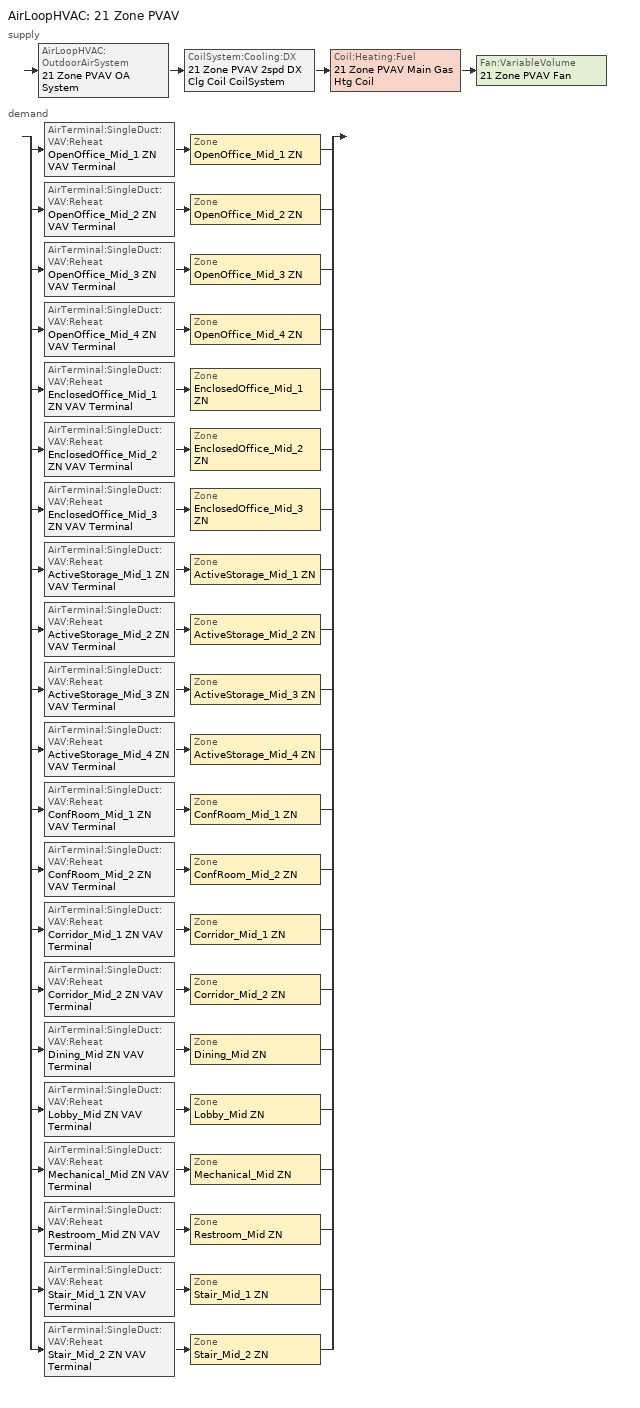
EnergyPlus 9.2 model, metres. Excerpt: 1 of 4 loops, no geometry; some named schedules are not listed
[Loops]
AirLoopHVAC '21 Zone PVAV'
 supply: AirLoopHVAC:OutdoorAirSystem '21 Zone PVAV OA System' > CoilSystem:Cooling:DX '21 Zone PVAV 2spd DX Clg Coil CoilSystem' > Coil:Heating:Fuel '21 Zone PVAV Main Gas Htg Coil' > Fan:VariableVolume '21 Zone PVAV Fan'
 demand: split
  | AirTerminal:SingleDuct:VAV:Reheat 'OpenOffice_Mid_1 ZN VAV Terminal' > Zone 'OpenOffice_Mid_1 ZN'
  | AirTerminal:SingleDuct:VAV:Reheat 'OpenOffice_Mid_2 ZN VAV Terminal' > Zone 'OpenOffice_Mid_2 ZN'
  | AirTerminal:SingleDuct:VAV:Reheat 'OpenOffice_Mid_3 ZN VAV Terminal' > Zone 'OpenOffice_Mid_3 ZN'
  | AirTerminal:SingleDuct:VAV:Reheat 'OpenOffice_Mid_4 ZN VAV Terminal' > Zone 'OpenOffice_Mid_4 ZN'
  | AirTerminal:SingleDuct:VAV:Reheat 'EnclosedOffice_Mid_1 ZN VAV Terminal' > Zone 'EnclosedOffice_Mid_1 ZN'
  | AirTerminal:SingleDuct:VAV:Reheat 'EnclosedOffice_Mid_2 ZN VAV Terminal' > Zone 'EnclosedOffice_Mid_2 ZN'
  | AirTerminal:SingleDuct:VAV:Reheat 'EnclosedOffice_Mid_3 ZN VAV Terminal' > Zone 'EnclosedOffice_Mid_3 ZN'
  | AirTerminal:SingleDuct:VAV:Reheat 'ActiveStorage_Mid_1 ZN VAV Terminal' > Zone 'ActiveStorage_Mid_1 ZN'
  | AirTerminal:SingleDuct:VAV:Reheat 'ActiveStorage_Mid_2 ZN VAV Terminal' > Zone 'ActiveStorage_Mid_2 ZN'
  | AirTerminal:SingleDuct:VAV:Reheat 'ActiveStorage_Mid_3 ZN VAV Terminal' > Zone 'ActiveStorage_Mid_3 ZN'
  | AirTerminal:SingleDuct:VAV:Reheat 'ActiveStorage_Mid_4 ZN VAV Terminal' > Zone 'ActiveStorage_Mid_4 ZN'
  | AirTerminal:SingleDuct:VAV:Reheat 'ConfRoom_Mid_1 ZN VAV Terminal' > Zone 'ConfRoom_Mid_1 ZN'
  | AirTerminal:SingleDuct:VAV:Reheat 'ConfRoom_Mid_2 ZN VAV Terminal' > Zone 'ConfRoom_Mid_2 ZN'
  | AirTerminal:SingleDuct:VAV:Reheat 'Corridor_Mid_1 ZN VAV Terminal' > Zone 'Corridor_Mid_1 ZN'
  | AirTerminal:SingleDuct:VAV:Reheat 'Corridor_Mid_2 ZN VAV Terminal' > Zone 'Corridor_Mid_2 ZN'
  | AirTerminal:SingleDuct:VAV:Reheat 'Dining_Mid ZN VAV Terminal' > Zone 'Dining_Mid ZN'
  | AirTerminal:SingleDuct:VAV:Reheat 'Lobby_Mid ZN VAV Terminal' > Zone 'Lobby_Mid ZN'
  | AirTerminal:SingleDuct:VAV:Reheat 'Mechanical_Mid ZN VAV Terminal' > Zone 'Mechanical_Mid ZN'
  | AirTerminal:SingleDuct:VAV:Reheat 'Restroom_Mid ZN VAV Terminal' > Zone 'Restroom_Mid ZN'
  | AirTerminal:SingleDuct:VAV:Reheat 'Stair_Mid_1 ZN VAV Terminal' > Zone 'Stair_Mid_1 ZN'
  | AirTerminal:SingleDuct:VAV:Reheat 'Stair_Mid_2 ZN VAV Terminal' > Zone 'Stair_Mid_2 ZN'
[ZoneControl:Thermostat]
Name | Zone or ZoneList | Control Type Schedule | Control 1
ActiveStorage_Mid_1 ZN Thermostat | ActiveStorage_Mid_1 ZN | ActiveStorage_Mid_1 ZN Thermostat Schedule | MediumOffice - Storage Thermostat 5
ActiveStorage_Mid_2 ZN Thermostat | ActiveStorage_Mid_2 ZN | ActiveStorage_Mid_2 ZN Thermostat Schedule | MediumOffice - Storage Thermostat 6
ActiveStorage_Mid_3 ZN Thermostat | ActiveStorage_Mid_3 ZN | ActiveStorage_Mid_3 ZN Thermostat Schedule | MediumOffice - Storage Thermostat 7
ActiveStorage_Mid_4 ZN Thermostat | ActiveStorage_Mid_4 ZN | ActiveStorage_Mid_4 ZN Thermostat Schedule | MediumOffice - Storage Thermostat 8
ConfRoom_Mid_1 ZN Thermostat | ConfRoom_Mid_1 ZN | ConfRoom_Mid_1 ZN Thermostat Schedule | Thermostat Setpoint Dual Setpoint 27
ConfRoom_Mid_2 ZN Thermostat | ConfRoom_Mid_2 ZN | ConfRoom_Mid_2 ZN Thermostat Schedule | Thermostat Setpoint Dual Setpoint 26
Corridor_Mid_1 ZN Thermostat | Corridor_Mid_1 ZN | Corridor_Mid_1 ZN Thermostat Schedule | MediumOffice - Corridor Thermostat 3
Corridor_Mid_2 ZN Thermostat | Corridor_Mid_2 ZN | Corridor_Mid_2 ZN Thermostat Schedule | MediumOffice - Corridor Thermostat 4
Dining_Mid ZN Thermostat | Dining_Mid ZN | Dining_Mid ZN Thermostat Schedule | MediumOffice - Dining Thermostat 2
EnclosedOffice_Mid_1 ZN Thermostat | EnclosedOffice_Mid_1 ZN | EnclosedOffice_Mid_1 ZN Thermostat Schedule | Thermostat Setpoint Dual Setpoint 18
EnclosedOffice_Mid_2 ZN Thermostat | EnclosedOffice_Mid_2 ZN | EnclosedOffice_Mid_2 ZN Thermostat Schedule | Thermostat Setpoint Dual Setpoint 16
EnclosedOffice_Mid_3 ZN Thermostat | EnclosedOffice_Mid_3 ZN | EnclosedOffice_Mid_3 ZN Thermostat Schedule | Thermostat Setpoint Dual Setpoint 19
Lobby_Mid ZN Thermostat | Lobby_Mid ZN | Lobby_Mid ZN Thermostat Schedule | MediumOffice - Lobby Thermostat 2
Mechanical_Mid ZN Thermostat | Mechanical_Mid ZN | Mechanical_Mid ZN Thermostat Schedule | Thermostat Setpoint Dual Setpoint 30
OpenOffice_Mid_1 ZN Thermostat | OpenOffice_Mid_1 ZN | OpenOffice_Mid_1 ZN Thermostat Schedule | Thermostat Setpoint Dual Setpoint 2
OpenOffice_Mid_2 ZN Thermostat | OpenOffice_Mid_2 ZN | OpenOffice_Mid_2 ZN Thermostat Schedule | Thermostat Setpoint Dual Setpoint 9
OpenOffice_Mid_3 ZN Thermostat | OpenOffice_Mid_3 ZN | OpenOffice_Mid_3 ZN Thermostat Schedule | Thermostat Setpoint Dual Setpoint 10
OpenOffice_Mid_4 ZN Thermostat | OpenOffice_Mid_4 ZN | OpenOffice_Mid_4 ZN Thermostat Schedule | Thermostat Setpoint Dual Setpoint 7
Restroom_Mid ZN Thermostat | Restroom_Mid ZN | Restroom_Mid ZN Thermostat Schedule | MediumOffice - Restroom Thermostat 2
Stair_Mid_1 ZN Thermostat | Stair_Mid_1 ZN | Stair_Mid_1 ZN Thermostat Schedule | MediumOffice - Stair Thermostat 3
Stair_Mid_2 ZN Thermostat | Stair_Mid_2 ZN | Stair_Mid_2 ZN Thermostat Schedule | MediumOffice - Stair Thermostat 4
[ThermostatSetpoint:DualSetpoint]
Name | Heating Setpoint Temperature Schedule | Cooling Setpoint Temperature Schedule
MediumOffice - Storage Thermostat 5; MediumOffice - Storage Thermostat 6; MediumOffice - Storage Thermostat 7; MediumOffice - Storage Thermostat 8; MediumOffice - Corridor Thermostat 3; MediumOffice - Corridor Thermostat 4; MediumOffice - Dining Thermostat 2; MediumOffice - Lobby Thermostat 2; MediumOffice - Restroom Thermostat 2; MediumOffice - Stair Thermostat 3; MediumOffice - Stair Thermostat 4 | OfficeMedium HTGSETP_SCH_YES_OPTIMUM | OfficeMedium CLGSETP_SCH_YES_OPTIMUM
Thermostat Setpoint Dual Setpoint 27 | Schedule Rule Set for heating setpoint of thermal zone ConfRoom_Mid_1 ZN | Schedule Rule Set for cooling setpoint of thermal zone ConfRoom_Mid_1 ZN
Thermostat Setpoint Dual Setpoint 26 | Schedule Rule Set for heating setpoint of thermal zone ConfRoom_Mid_2 ZN | Schedule Rule Set for cooling setpoint of thermal zone ConfRoom_Mid_2 ZN
Thermostat Setpoint Dual Setpoint 18 | Schedule Rule Set for heating setpoint of thermal zone EnclosedOffice_Mid_1 ZN | Schedule Rule Set for cooling setpoint of thermal zone EnclosedOffice_Mid_1 ZN
Thermostat Setpoint Dual Setpoint 16 | Schedule Rule Set for heating setpoint of thermal zone EnclosedOffice_Mid_2 ZN | Schedule Rule Set for cooling setpoint of thermal zone EnclosedOffice_Mid_2 ZN
Thermostat Setpoint Dual Setpoint 19 | Schedule Rule Set for heating setpoint of thermal zone EnclosedOffice_Mid_3 ZN | Schedule Rule Set for cooling setpoint of thermal zone EnclosedOffice_Mid_3 ZN
Thermostat Setpoint Dual Setpoint 30 | Schedule Rule Set for heating setpoint of thermal zone Mechanical_Mid ZN | Schedule Rule Set for cooling setpoint of thermal zone Mechanical_Mid ZN
Thermostat Setpoint Dual Setpoint 2 | Schedule Rule Set for heating setpoint of thermal zone OpenOffice_Mid_1 ZN | Schedule Rule Set for cooling setpoint of thermal zone OpenOffice_Mid_1 ZN
Thermostat Setpoint Dual Setpoint 9 | Schedule Rule Set for heating setpoint of thermal zone OpenOffice_Mid_2 ZN | Schedule Rule Set for cooling setpoint of thermal zone OpenOffice_Mid_2 ZN
Thermostat Setpoint Dual Setpoint 10 | Schedule Rule Set for heating setpoint of thermal zone OpenOffice_Mid_3 ZN | Schedule Rule Set for cooling setpoint of thermal zone OpenOffice_Mid_3 ZN
Thermostat Setpoint Dual Setpoint 7 | Schedule Rule Set for heating setpoint of thermal zone OpenOffice_Mid_4 ZN | Schedule Rule Set for cooling setpoint of thermal zone OpenOffice_Mid_4 ZN
[AirTerminal:SingleDuct:VAV:Reheat] Availability Schedule=Always On Discrete; Maximum Air Flow Rate {m3/s}=Autosize; Zone Minimum Air Flow Input Method=Constant; Fixed Minimum Air Flow Rate {m3/s}=0; Maximum Hot Water or Steam Flow Rate {m3/s}=Autosize; Minimum Hot Water or Steam Flow Rate {m3/s}=0; Convergence Tolerance=0.001; Damper Heating Action=ReverseWithLimits; Maximum Flow per Zone Floor Area During Reheat {m3/s-m2}=Autocalculate; Maximum Flow Fraction During Reheat=Autocalculate; Maximum Reheat Air Temperature {C}=50
Name | Constant Minimum Air Flow Fraction | Reheat Coil
ActiveStorage_Mid_1 ZN VAV Terminal | 0.3 | ActiveStorage_Mid_1 ZN Electric Reheat Coil
ActiveStorage_Mid_2 ZN VAV Terminal | 0.3 | ActiveStorage_Mid_2 ZN Electric Reheat Coil
ActiveStorage_Mid_3 ZN VAV Terminal | 0.3 | ActiveStorage_Mid_3 ZN Electric Reheat Coil
ActiveStorage_Mid_4 ZN VAV Terminal | 0.3 | ActiveStorage_Mid_4 ZN Electric Reheat Coil
ConfRoom_Mid_1 ZN VAV Terminal | 0.7 | ConfRoom_Mid_1 ZN Electric Reheat Coil
ConfRoom_Mid_2 ZN VAV Terminal | 0.7 | ConfRoom_Mid_2 ZN Electric Reheat Coil
Corridor_Mid_1 ZN VAV Terminal | 0.3 | Corridor_Mid_1 ZN Electric Reheat Coil
Corridor_Mid_2 ZN VAV Terminal | 0.3 | Corridor_Mid_2 ZN Electric Reheat Coil
Dining_Mid ZN VAV Terminal | 0.3 | Dining_Mid ZN Electric Reheat Coil
EnclosedOffice_Mid_1 ZN VAV Terminal | 0.3 | EnclosedOffice_Mid_1 ZN Electric Reheat Coil
EnclosedOffice_Mid_2 ZN VAV Terminal | 0.3 | EnclosedOffice_Mid_2 ZN Electric Reheat Coil
EnclosedOffice_Mid_3 ZN VAV Terminal | 0.3 | EnclosedOffice_Mid_3 ZN Electric Reheat Coil
Lobby_Mid ZN VAV Terminal | 0.3 | Lobby_Mid ZN Electric Reheat Coil
Mechanical_Mid ZN VAV Terminal | 0.3 | Mechanical_Mid ZN Electric Reheat Coil
OpenOffice_Mid_1 ZN VAV Terminal | 0.3 | OpenOffice_Mid_1 ZN Electric Reheat Coil
OpenOffice_Mid_2 ZN VAV Terminal | 0.3 | OpenOffice_Mid_2 ZN Electric Reheat Coil
OpenOffice_Mid_3 ZN VAV Terminal | 0.3 | OpenOffice_Mid_3 ZN Electric Reheat Coil
OpenOffice_Mid_4 ZN VAV Terminal | 0.3 | OpenOffice_Mid_4 ZN Electric Reheat Coil
Restroom_Mid ZN VAV Terminal | 0.3 | Restroom_Mid ZN Electric Reheat Coil
Stair_Mid_1 ZN VAV Terminal | 0.3 | Stair_Mid_1 ZN Electric Reheat Coil
Stair_Mid_2 ZN VAV Terminal | 0.3 | Stair_Mid_2 ZN Electric Reheat Coil
[Coil:Heating:Electric] Availability Schedule=Always On Discrete; Efficiency=1; Nominal Capacity {W}=Autosize
ActiveStorage_Mid_1 ZN Electric Reheat Coil; ActiveStorage_Mid_2 ZN Electric Reheat Coil; ActiveStorage_Mid_3 ZN Electric Reheat Coil; ActiveStorage_Mid_4 ZN Electric Reheat Coil; ConfRoom_Mid_1 ZN Electric Reheat Coil; ConfRoom_Mid_2 ZN Electric Reheat Coil; Corridor_Mid_1 ZN Electric Reheat Coil; Corridor_Mid_2 ZN Electric Reheat Coil; Dining_Mid ZN Electric Reheat Coil; EnclosedOffice_Mid_1 ZN Electric Reheat Coil; EnclosedOffice_Mid_2 ZN Electric Reheat Coil; EnclosedOffice_Mid_3 ZN Electric Reheat Coil; Lobby_Mid ZN Electric Reheat Coil; Mechanical_Mid ZN Electric Reheat Coil; OpenOffice_Mid_1 ZN Electric Reheat Coil; OpenOffice_Mid_2 ZN Electric Reheat Coil; OpenOffice_Mid_3 ZN Electric Reheat Coil; OpenOffice_Mid_4 ZN Electric Reheat Coil; Restroom_Mid ZN Electric Reheat Coil; Stair_Mid_1 ZN Electric Reheat Coil; Stair_Mid_2 ZN Electric Reheat Coil
[Zone equipment]
ActiveStorage_Mid_1 ZN: ActiveStorage_Mid_1 ZN VAV Terminal
ActiveStorage_Mid_2 ZN: ActiveStorage_Mid_2 ZN VAV Terminal
ActiveStorage_Mid_3 ZN: ActiveStorage_Mid_3 ZN VAV Terminal
ActiveStorage_Mid_4 ZN: ActiveStorage_Mid_4 ZN VAV Terminal
ConfRoom_Mid_1 ZN: ConfRoom_Mid_1 ZN VAV Terminal
ConfRoom_Mid_2 ZN: ConfRoom_Mid_2 ZN VAV Terminal
Corridor_Mid_1 ZN: Corridor_Mid_1 ZN VAV Terminal
Corridor_Mid_2 ZN: Corridor_Mid_2 ZN VAV Terminal
Dining_Mid ZN: Dining_Mid ZN VAV Terminal
EnclosedOffice_Mid_1 ZN: EnclosedOffice_Mid_1 ZN VAV Terminal
EnclosedOffice_Mid_2 ZN: EnclosedOffice_Mid_2 ZN VAV Terminal
EnclosedOffice_Mid_3 ZN: EnclosedOffice_Mid_3 ZN VAV Terminal
Lobby_Mid ZN: Lobby_Mid ZN VAV Terminal
Mechanical_Mid ZN: Mechanical_Mid ZN VAV Terminal
OpenOffice_Mid_1 ZN: OpenOffice_Mid_1 ZN VAV Terminal
OpenOffice_Mid_2 ZN: OpenOffice_Mid_2 ZN VAV Terminal
OpenOffice_Mid_3 ZN: OpenOffice_Mid_3 ZN VAV Terminal
OpenOffice_Mid_4 ZN: OpenOffice_Mid_4 ZN VAV Terminal
Restroom_Mid ZN: Restroom_Mid ZN VAV Terminal
Stair_Mid_1 ZN: Stair_Mid_1 ZN VAV Terminal
Stair_Mid_2 ZN: Stair_Mid_2 ZN VAV Terminal
[Sizing:Zone] Zone Cooling Design Supply Air Temperature Input Method=SupplyAirTemperature; Zone Cooling Design Supply Air Temperature {C}=12.7778; Zone Cooling Design Supply Air Temperature Difference {deltaC}=11.11; Zone Heating Design Supply Air Temperature Input Method=SupplyAirTemperature; Zone Heating Design Supply Air Temperature {C}=50; Zone Heating Design Supply Air Temperature Difference {deltaC}=11.11; Zone Cooling Design Supply Air Humidity Ratio {kgWater/kgDryAir}=0.0085; Zone Heating Design Supply Air Humidity Ratio {kgWater/kgDryAir}=0.008; Cooling Design Air Flow Method=DesignDay; Cooling Design Air Flow Rate {m3/s}=0; Cooling Minimum Air Flow per Zone Floor Area {m3/s-m2}=0.000762; Cooling Minimum Air Flow {m3/s}=0; Cooling Minimum Air Flow Fraction=0; Heating Design Air Flow Method=DesignDay; Heating Design Air Flow Rate {m3/s}=0; Heating Maximum Air Flow per Zone Floor Area {m3/s-m2}=0.002032; Heating Maximum Air Flow {m3/s}=0.141576; Heating Maximum Air Flow Fraction=0.3; Account for Dedicated Outdoor Air System=No
Name | Design Specification Outdoor Air Object | Design Specification Zone Air Distribution Object
ActiveStorage_Mid_1 ZN | MediumOffice - Storage Ventilation | ActiveStorage_Mid_1 ZN Design Spec Zone Air Dist
ActiveStorage_Mid_2 ZN | MediumOffice - Storage Ventilation | ActiveStorage_Mid_2 ZN Design Spec Zone Air Dist
ActiveStorage_Mid_3 ZN | MediumOffice - Storage Ventilation | ActiveStorage_Mid_3 ZN Design Spec Zone Air Dist
ActiveStorage_Mid_4 ZN | MediumOffice - Storage Ventilation | ActiveStorage_Mid_4 ZN Design Spec Zone Air Dist
ConfRoom_Mid_1 ZN | Design Specification Outdoor Air 23 | ConfRoom_Mid_1 ZN Design Spec Zone Air Dist
ConfRoom_Mid_2 ZN | Design Specification Outdoor Air 13 | ConfRoom_Mid_2 ZN Design Spec Zone Air Dist
Corridor_Mid_1 ZN | MediumOffice - Corridor Ventilation | Corridor_Mid_1 ZN Design Spec Zone Air Dist
Corridor_Mid_2 ZN | MediumOffice - Corridor Ventilation | Corridor_Mid_2 ZN Design Spec Zone Air Dist
Dining_Mid ZN | MediumOffice - Dining Ventilation | Dining_Mid ZN Design Spec Zone Air Dist
EnclosedOffice_Mid_1 ZN | Design Specification Outdoor Air 19 | EnclosedOffice_Mid_1 ZN Design Spec Zone Air Dist
EnclosedOffice_Mid_2 ZN | Design Specification Outdoor Air 11 | EnclosedOffice_Mid_2 ZN Design Spec Zone Air Dist
EnclosedOffice_Mid_3 ZN | Design Specification Outdoor Air 21 | EnclosedOffice_Mid_3 ZN Design Spec Zone Air Dist
Lobby_Mid ZN | MediumOffice - Lobby Ventilation | Lobby_Mid ZN Design Spec Zone Air Dist
Mechanical_Mid ZN | MediumOffice - Elec/MechRoom Ventilation | Mechanical_Mid ZN Design Spec Zone Air Dist
OpenOffice_Mid_1 ZN | Design Specification Outdoor Air 2 | OpenOffice_Mid_1 ZN Design Spec Zone Air Dist
OpenOffice_Mid_2 ZN | Design Specification Outdoor Air 22 | OpenOffice_Mid_2 ZN Design Spec Zone Air Dist
OpenOffice_Mid_3 ZN | Design Specification Outdoor Air 24 | OpenOffice_Mid_3 ZN Design Spec Zone Air Dist
OpenOffice_Mid_4 ZN | Design Specification Outdoor Air 18 | OpenOffice_Mid_4 ZN Design Spec Zone Air Dist
Restroom_Mid ZN | MediumOffice - Restroom Ventilation | Restroom_Mid ZN Design Spec Zone Air Dist
Stair_Mid_1 ZN | MediumOffice - Stair Ventilation | Stair_Mid_1 ZN Design Spec Zone Air Dist
Stair_Mid_2 ZN | MediumOffice - Stair Ventilation | Stair_Mid_2 ZN Design Spec Zone Air Dist
[DesignSpecification:ZoneAirDistribution] Zone Air Distribution Effectiveness in Cooling Mode=1; Zone Air Distribution Effectiveness in Heating Mode=1
ActiveStorage_Mid_1 ZN Design Spec Zone Air Dist; ActiveStorage_Mid_2 ZN Design Spec Zone Air Dist; ActiveStorage_Mid_3 ZN Design Spec Zone Air Dist; ActiveStorage_Mid_4 ZN Design Spec Zone Air Dist; ConfRoom_Mid_1 ZN Design Spec Zone Air Dist; ConfRoom_Mid_2 ZN Design Spec Zone Air Dist; Corridor_Mid_1 ZN Design Spec Zone Air Dist; Corridor_Mid_2 ZN Design Spec Zone Air Dist; Dining_Mid ZN Design Spec Zone Air Dist; EnclosedOffice_Mid_1 ZN Design Spec Zone Air Dist; EnclosedOffice_Mid_2 ZN Design Spec Zone Air Dist; EnclosedOffice_Mid_3 ZN Design Spec Zone Air Dist; Lobby_Mid ZN Design Spec Zone Air Dist; Mechanical_Mid ZN Design Spec Zone Air Dist; OpenOffice_Mid_1 ZN Design Spec Zone Air Dist; OpenOffice_Mid_2 ZN Design Spec Zone Air Dist; OpenOffice_Mid_3 ZN Design Spec Zone Air Dist; OpenOffice_Mid_4 ZN Design Spec Zone Air Dist; Restroom_Mid ZN Design Spec Zone Air Dist; Stair_Mid_1 ZN Design Spec Zone Air Dist; Stair_Mid_2 ZN Design Spec Zone Air Dist
[Controller:MechanicalVentilation]
21 Zone PVAV Ventilation Controller: Availability Schedule=OfficeMedium MinOA_MotorizedDamper_Sched; Demand Controlled Ventilation=Yes; System Outdoor Air Method=ZoneSum; Zone Name 1=ActiveStorage_Mid_1 ZN; Design Specification Outdoor Air Object Name 1=MediumOffice - Storage Ventilation; Design Specification Zone Air Distribution Object Name 1=ActiveStorage_Mid_1 ZN Design Spec Zone Air Dist; Zone Name 2=ActiveStorage_Mid_2 ZN; Design Specification Outdoor Air Object Name 2=MediumOffice - Storage Ventilation; Design Specification Zone Air Distribution Object Name 2=ActiveStorage_Mid_2 ZN Design Spec Zone Air Dist; Zone Name 3=ActiveStorage_Mid_3 ZN; Design Specification Outdoor Air Object Name 3=MediumOffice - Storage Ventilation; Design Specification Zone Air Distribution Object Name 3=ActiveStorage_Mid_3 ZN Design Spec Zone Air Dist; Zone Name 4=ActiveStorage_Mid_4 ZN; Design Specification Outdoor Air Object Name 4=MediumOffice - Storage Ventilation; Design Specification Zone Air Distribution Object Name 4=ActiveStorage_Mid_4 ZN Design Spec Zone Air Dist; Zone Name 5=ConfRoom_Mid_1 ZN; Design Specification Outdoor Air Object Name 5=Design Specification Outdoor Air 23; Design Specification Zone Air Distribution Object Name 5=ConfRoom_Mid_1 ZN Design Spec Zone Air Dist; Zone Name 6=ConfRoom_Mid_2 ZN; Design Specification Outdoor Air Object Name 6=Design Specification Outdoor Air 13; Design Specification Zone Air Distribution Object Name 6=ConfRoom_Mid_2 ZN Design Spec Zone Air Dist; Zone Name 7=Corridor_Mid_1 ZN; Design Specification Outdoor Air Object Name 7=MediumOffice - Corridor Ventilation; Design Specification Zone Air Distribution Object Name 7=Corridor_Mid_1 ZN Design Spec Zone Air Dist; Zone Name 8=Corridor_Mid_2 ZN; Design Specification Outdoor Air Object Name 8=MediumOffice - Corridor Ventilation; Design Specification Zone Air Distribution Object Name 8=Corridor_Mid_2 ZN Design Spec Zone Air Dist; Zone Name 9=Dining_Mid ZN; Design Specification Outdoor Air Object Name 9=MediumOffice - Dining Ventilation; Design Specification Zone Air Distribution Object Name 9=Dining_Mid ZN Design Spec Zone Air Dist; Zone Name 10=EnclosedOffice_Mid_1 ZN; Design Specification Outdoor Air Object Name 10=Design Specification Outdoor Air 19; Design Specification Zone Air Distribution Object Name 10=EnclosedOffice_Mid_1 ZN Design Spec Zone Air Dist; Zone Name 11=EnclosedOffice_Mid_2 ZN; Design Specification Outdoor Air Object Name 11=Design Specification Outdoor Air 11; Design Specification Zone Air Distribution Object Name 11=EnclosedOffice_Mid_2 ZN Design Spec Zone Air Dist; Zone Name 12=EnclosedOffice_Mid_3 ZN; Design Specification Outdoor Air Object Name 12=Design Specification Outdoor Air 21; Design Specification Zone Air Distribution Object Name 12=EnclosedOffice_Mid_3 ZN Design Spec Zone Air Dist; Zone Name 13=Lobby_Mid ZN; Design Specification Outdoor Air Object Name 13=MediumOffice - Lobby Ventilation; Design Specification Zone Air Distribution Object Name 13=Lobby_Mid ZN Design Spec Zone Air Dist; Zone Name 14=Mechanical_Mid ZN; Design Specification Outdoor Air Object Name 14=MediumOffice - Elec/MechRoom Ventilation; Design Specification Zone Air Distribution Object Name 14=Mechanical_Mid ZN Design Spec Zone Air Dist; Zone Name 15=OpenOffice_Mid_1 ZN; Design Specification Outdoor Air Object Name 15=Design Specification Outdoor Air 2; Design Specification Zone Air Distribution Object Name 15=OpenOffice_Mid_1 ZN Design Spec Zone Air Dist; Zone Name 16=OpenOffice_Mid_2 ZN; Design Specification Outdoor Air Object Name 16=Design Specification Outdoor Air 22; Design Specification Zone Air Distribution Object Name 16=OpenOffice_Mid_2 ZN Design Spec Zone Air Dist; Zone Name 17=OpenOffice_Mid_3 ZN; Design Specification Outdoor Air Object Name 17=Design Specification Outdoor Air 24; Design Specification Zone Air Distribution Object Name 17=OpenOffice_Mid_3 ZN Design Spec Zone Air Dist; Zone Name 18=OpenOffice_Mid_4 ZN; Design Specification Outdoor Air Object Name 18=Design Specification Outdoor Air 18; Design Specification Zone Air Distribution Object Name 18=OpenOffice_Mid_4 ZN Design Spec Zone Air Dist; Zone Name 19=Restroom_Mid ZN; Design Specification Outdoor Air Object Name 19=MediumOffice - Restroom Ventilation; Design Specification Zone Air Distribution Object Name 19=Restroom_Mid ZN Design Spec Zone Air Dist; Zone Name 20=Stair_Mid_1 ZN; Design Specification Outdoor Air Object Name 20=MediumOffice - Stair Ventilation; Design Specification Zone Air Distribution Object Name 20=Stair_Mid_1 ZN Design Spec Zone Air Dist; Zone Name 21=Stair_Mid_2 ZN; Design Specification Outdoor Air Object Name 21=MediumOffice - Stair Ventilation; Design Specification Zone Air Distribution Object Name 21=Stair_Mid_2 ZN Design Spec Zone Air Dist
[DesignSpecification:OutdoorAir] Outdoor Air Method=Sum; Outdoor Air Flow per Zone {m3/s}=0; Outdoor Air Flow Air Changes per Hour {1/hr}=0
Name | Outdoor Air Flow per Person {m3/s-person} | Outdoor Air Flow per Zone Floor Area {m3/s-m2}
MediumOffice - Storage Ventilation; MediumOffice - Elec/MechRoom Ventilation | 0 | 0.0006096
Design Specification Outdoor Air 23; Design Specification Outdoor Air 13; Design Specification Outdoor Air 19; Design Specification Outdoor Air 11; Design Specification Outdoor Air 21; Design Specification Outdoor Air 2; Design Specification Outdoor Air 22; Design Specification Outdoor Air 24; Design Specification Outdoor Air 18 | 0.0025 | 0.0003
MediumOffice - Corridor Ventilation; MediumOffice - Restroom Ventilation; MediumOffice - Stair Ventilation | 0 | 0.0003048
MediumOffice - Dining Ventilation; MediumOffice - Lobby Ventilation | 0.00235974 | 0.0003048
[AirLoopHVAC]
21 Zone PVAV: Design Supply Air Flow Rate {m3/s}=AutoSize
[Sizing:System]
21 Zone PVAV: Type of Load to Size On=Sensible; Design Outdoor Air Flow Rate {m3/s}=Autosize; Central Heating Maximum System Air Flow Ratio=0.3; Preheat Design Temperature {C}=7.22222; Preheat Design Humidity Ratio {kgWater/kgDryAir}=0.008; Precool Design Temperature {C}=12.7778; Precool Design Humidity Ratio {kgWater/kgDryAir}=0.008; Central Cooling Design Supply Air Temperature {C}=12.7778; Central Heating Design Supply Air Temperature {C}=12.7778; Type of Zone Sum to Use=Coincident; 100% Outdoor Air in Cooling=No; 100% Outdoor Air in Heating=No; Central Cooling Design Supply Air Humidity Ratio {kgWater/kgDryAir}=0.0085; Central Heating Design Supply Air Humidity Ratio {kgWater/kgDryAir}=0.008; Cooling Supply Air Flow Rate Method=DesignDay; Cooling Supply Air Flow Rate {m3/s}=0; Cooling Supply Air Flow Rate Per Floor Area {m3/s-m2}=0.00996765; Cooling Fraction of Autosized Cooling Supply Air Flow Rate=1; Cooling Supply Air Flow Rate Per Unit Cooling Capacity {m3/s-W}=3.94755e-05; Heating Supply Air Flow Rate Method=DesignDay; Heating Supply Air Flow Rate {m3/s}=0; Heating Supply Air Flow Rate Per Floor Area {m3/s-m2}=0.00996765; Heating Fraction of Autosized Heating Supply Air Flow Rate=1; Heating Fraction of Autosized Cooling Supply Air Flow Rate=1; Heating Supply Air Flow Rate Per Unit Heating Capacity {m3/s-W}=3.15882e-05; System Outdoor Air Method=ZoneSum; Zone Maximum Outdoor Air Fraction=1; Cooling Design Capacity Method=CoolingDesignCapacity; Cooling Design Capacity {W}=Autosize; Cooling Design Capacity Per Floor Area {W/m2}=234.7; Fraction of Autosized Cooling Design Capacity=1; Heating Design Capacity Method=HeatingDesignCapacity; Heating Design Capacity {W}=Autosize; Heating Design Capacity Per Floor Area {W/m2}=157; Fraction of Autosized Heating Design Capacity=1; Central Cooling Capacity Control Method=OnOff
[Controller:OutdoorAir]
Controller Outdoor Air 2: Minimum Outdoor Air Flow Rate {m3/s}=0; Maximum Outdoor Air Flow Rate {m3/s}=Autosize; Economizer Control Type=NoEconomizer; Economizer Control Action Type=ModulateFlow; Economizer Maximum Limit Dry-Bulb Temperature {C}=28; Economizer Maximum Limit Enthalpy {J/kg}=64000; Lockout Type=NoLockout; Minimum Limit Type=FixedMinimum; Minimum Outdoor Air Schedule=OfficeMedium MinOA_MotorizedDamper_Sched; Mechanical Ventilation Controller=21 Zone PVAV Ventilation Controller; High Humidity Control=No; Control High Indoor Humidity Based on Outdoor Humidity Ratio=Yes; Heat Recovery Bypass Control Type=BypassWhenWithinEconomizerLimits
[SetpointManager:MixedAir] Control Variable=Temperature
Node 157 OS Default SPM; Node 154 OS Default SPM; Node 153 OS Default SPM
[CoilSystem:Cooling:DX]
21 Zone PVAV 2spd DX Clg Coil CoilSystem: Availability Schedule=Always On Discrete; Cooling Coil=21 Zone PVAV 2spd DX Clg Coil
[Coil:Cooling:DX:TwoSpeed]
21 Zone PVAV 2spd DX Clg Coil: Availability Schedule=Always On Discrete; High Speed Gross Rated Total Cooling Capacity {W}=Autosize; High Speed Rated Sensible Heat Ratio=Autosize; High Speed Gross Rated Cooling COP {W/W}=3; High Speed Rated Air Flow Rate {m3/s}=Autosize; Total Cooling Capacity Function of Temperature Curve=Curve Biquadratic 5; Total Cooling Capacity Function of Flow Fraction Curve=Curve Quadratic 4; Energy Input Ratio Function of Temperature Curve=Curve Biquadratic 6; Energy Input Ratio Function of Flow Fraction Curve=Curve Quadratic 5; Part Load Fraction Correlation Curve=Curve Quadratic 6; Low Speed Gross Rated Total Cooling Capacity {W}=Autosize; Low Speed Gross Rated Sensible Heat Ratio=0.69; Low Speed Gross Rated Cooling COP {W/W}=3; Low Speed Rated Air Flow Rate {m3/s}=Autosize; Low Speed Total Cooling Capacity Function of Temperature Curve=Curve Biquadratic 7; Low Speed Energy Input Ratio Function of Temperature Curve=Curve Biquadratic 8; Condenser Type=AirCooled; High Speed Evaporative Condenser Effectiveness=0; High Speed Evaporative Condenser Air Flow Rate {m3/s}=Autosize; High Speed Evaporative Condenser Pump Rated Power Consumption {W}=Autosize; Low Speed Evaporative Condenser Effectiveness=0; Low Speed Evaporative Condenser Air Flow Rate {m3/s}=Autosize; Low Speed Evaporative Condenser Pump Rated Power Consumption {W}=Autosize; Basin Heater Capacity {W/K}=10; Basin Heater Setpoint Temperature {C}=2
[Coil:Heating:Fuel]
21 Zone PVAV Main Gas Htg Coil: Availability Schedule=Always On Discrete; Fuel Type=NaturalGas; Burner Efficiency=0.8; Nominal Capacity {W}=AutoSize; Parasitic Electric Load {W}=0; Parasitic Fuel Load {W}=0
[Fan:VariableVolume]
21 Zone PVAV Fan: Availability Schedule=OfficeMedium HVACOperationSchd; Fan Total Efficiency=0.6045; Pressure Rise {Pa}=1017.592; Maximum Flow Rate {m3/s}=AutoSize; Fan Power Minimum Flow Rate Input Method=FixedFlowRate; Fan Power Minimum Flow Fraction=0; Fan Power Minimum Air Flow Rate {m3/s}=0; Motor Efficiency=0.93; Motor In Airstream Fraction=1; Fan Power Coefficient 1=0.0407599; Fan Power Coefficient 2=0.088045; Fan Power Coefficient 3=-0.0729261; Fan Power Coefficient 4=0.94374; Fan Power Coefficient 5=0
[SetpointManager:Scheduled]
21 Zone PVAV Supply Air Setpoint Manager: Control Variable=Temperature; Schedule=Supply Air Temp - 55.0F 1
[Schedule:Compact]
ActiveStorage_Mid_1 ZN Thermostat Schedule; ActiveStorage_Mid_2 ZN Thermostat Schedule; ActiveStorage_Mid_3 ZN Thermostat Schedule; ActiveStorage_Mid_4 ZN Thermostat Schedule; ConfRoom_Mid_1 ZN Thermostat Schedule; ConfRoom_Mid_2 ZN Thermostat Schedule; Corridor_Mid_1 ZN Thermostat Schedule; Corridor_Mid_2 ZN Thermostat Schedule; Dining_Mid ZN Thermostat Schedule; EnclosedOffice_Mid_1 ZN Thermostat Schedule; EnclosedOffice_Mid_2 ZN Thermostat Schedule; EnclosedOffice_Mid_3 ZN Thermostat Schedule; Lobby_Mid ZN Thermostat Schedule; Mechanical_Mid ZN Thermostat Schedule; OpenOffice_Mid_1 ZN Thermostat Schedule; OpenOffice_Mid_2 ZN Thermostat Schedule; OpenOffice_Mid_3 ZN Thermostat Schedule; OpenOffice_Mid_4 ZN Thermostat Schedule; Restroom_Mid ZN Thermostat Schedule; Stair_Mid_1 ZN Thermostat Schedule; Stair_Mid_2 ZN Thermostat Schedule: Through: 12/31, For: AllDays, Until: 24:00, 4
[Schedule:Day:Interval]
OfficeMedium HTGSETP_SCH_YES_OPTIMUM Default; OfficeMedium HTGSETP_SCH_YES_OPTIMUM Summer Design Day: No, 24:00, 15.6
OfficeMedium HTGSETP_SCH_YES_OPTIMUM Wkdy Day: No, 05:00, 15.6, 06:00, 17.8, 07:00, 20, 22:00, 21, 24:00, 15.6
OfficeMedium HTGSETP_SCH_YES_OPTIMUM Sat Day: No, 05:00, 15.6, 06:00, 17.8, 07:00, 20, 17:00, 21, 24:00, 15.6
OfficeMedium HTGSETP_SCH_YES_OPTIMUM Winter Design Day: No, 05:00, 15.6, 06:00, 17.6, 07:00, 19.6, 22:00, 21, 24:00, 15.6
OfficeMedium CLGSETP_SCH_YES_OPTIMUM Default; OfficeMedium CLGSETP_SCH_YES_OPTIMUM Winter Design Day: No, 24:00, 26.7
OfficeMedium CLGSETP_SCH_YES_OPTIMUM Wkdy Day: No, 05:00, 26.7, 06:00, 25.6, 07:00, 25, 22:00, 24, 24:00, 26.7
OfficeMedium CLGSETP_SCH_YES_OPTIMUM Sat Day: No, 05:00, 26.7, 06:00, 25.7, 07:00, 25, 17:00, 24, 24:00, 26.7
OfficeMedium CLGSETP_SCH_YES_OPTIMUM Summer Design Day: No, 05:00, 26.7, 06:00, 25.7, 07:00, 25, 22:00, 24, 24:00, 26.7
OfficeMedium MinOA_MotorizedDamper_Sched Default: No, 24:00, 0
OfficeMedium MinOA_MotorizedDamper_Sched SmrDsn|Wkdy Day; OfficeMedium MinOA_MotorizedDamper_Sched Summer Design Day: No, 07:00, 0, 22:00, 1, 24:00, 0
OfficeMedium MinOA_MotorizedDamper_Sched WntrDsn|Sat Day; OfficeMedium MinOA_MotorizedDamper_Sched Winter Design Day: No, 07:00, 0, 18:00, 1, 24:00, 0
Schedule Day 85; Heating conditioned zone summer design day schedule for thermal zone ConfRoom_Mid_1 ZN 1; Schedule Day 83; Heating conditioned zone summer design day schedule for thermal zone ConfRoom_Mid_2 ZN 1: No, 24:00, 15.56
ZoneConfRoom_Mid_1 ZN Dual setpoints - heating: No, 06:00, 15.56, 18:00, 22.44, 24:00, 15.56
Heating conditioned zone winter design day schedule for thermal zone ConfRoom_Mid_1 ZN 1; Heating conditioned zone winter design day schedule for thermal zone ConfRoom_Mid_2 ZN 1: No, 24:00, 21.11
Cooling conditioned zone default day schedule for thermal zone ConfRoom_Mid_1 ZN; Cooling conditioned zone summer design day schedule for thermal zone ConfRoom_Mid_1 ZN 1; Cooling conditioned zone default day schedule for thermal zone ConfRoom_Mid_2 ZN; Cooling conditioned zone summer design day schedule for thermal zone ConfRoom_Mid_2 ZN 1: No, 24:00, 23.89
Zone ConfRoom_Mid_1 ZN Dual setpoints - cooling: No, 06:00, 29.44, 18:00, 23.99, 24:00, 29.44
Cooling conditioned zone winter design day schedule for thermal zone ConfRoom_Mid_1 ZN 1: No, 24:00, 29.44
ZoneConfRoom_Mid_2 ZN Dual setpoints - heating: No, 06:00, 15.56, 18:00, 22.81, 24:00, 15.56
Zone ConfRoom_Mid_2 ZN Dual setpoints - cooling: No, 06:00, 29.44, 18:00, 23.72, 24:00, 29.44
Supply Air Temp - 55.0F Default 1: No, 24:00, 12.7778
[Schedule:Week:Daily]
OfficeMedium HTGSETP_SCH_YES_OPTIMUM Week Rule - Jan1-Dec31: OfficeMedium HTGSETP_SCH_YES_OPTIMUM Default, OfficeMedium HTGSETP_SCH_YES_OPTIMUM Wkdy Day, OfficeMedium HTGSETP_SCH_YES_OPTIMUM Wkdy Day, OfficeMedium HTGSETP_SCH_YES_OPTIMUM Wkdy Day, OfficeMedium HTGSETP_SCH_YES_OPTIMUM Wkdy Day, OfficeMedium HTGSETP_SCH_YES_OPTIMUM Wkdy Day, OfficeMedium HTGSETP_SCH_YES_OPTIMUM Sat Day, OfficeMedium HTGSETP_SCH_YES_OPTIMUM Default, OfficeMedium HTGSETP_SCH_YES_OPTIMUM Summer Design Day, OfficeMedium HTGSETP_SCH_YES_OPTIMUM Winter Design Day, OfficeMedium HTGSETP_SCH_YES_OPTIMUM Default, OfficeMedium HTGSETP_SCH_YES_OPTIMUM Default
OfficeMedium CLGSETP_SCH_YES_OPTIMUM Week Rule - Jan1-Dec31: OfficeMedium CLGSETP_SCH_YES_OPTIMUM Default, OfficeMedium CLGSETP_SCH_YES_OPTIMUM Wkdy Day, OfficeMedium CLGSETP_SCH_YES_OPTIMUM Wkdy Day, OfficeMedium CLGSETP_SCH_YES_OPTIMUM Wkdy Day, OfficeMedium CLGSETP_SCH_YES_OPTIMUM Wkdy Day, OfficeMedium CLGSETP_SCH_YES_OPTIMUM Wkdy Day, OfficeMedium CLGSETP_SCH_YES_OPTIMUM Sat Day, OfficeMedium CLGSETP_SCH_YES_OPTIMUM Default, OfficeMedium CLGSETP_SCH_YES_OPTIMUM Summer Design Day, OfficeMedium CLGSETP_SCH_YES_OPTIMUM Winter Design Day, OfficeMedium CLGSETP_SCH_YES_OPTIMUM Default, OfficeMedium CLGSETP_SCH_YES_OPTIMUM Default
OfficeMedium MinOA_MotorizedDamper_Sched Week Rule - Jan1-Dec31: OfficeMedium MinOA_MotorizedDamper_Sched Default, OfficeMedium MinOA_MotorizedDamper_Sched SmrDsn|Wkdy Day, OfficeMedium MinOA_MotorizedDamper_Sched SmrDsn|Wkdy Day, OfficeMedium MinOA_MotorizedDamper_Sched SmrDsn|Wkdy Day, OfficeMedium MinOA_MotorizedDamper_Sched SmrDsn|Wkdy Day, OfficeMedium MinOA_MotorizedDamper_Sched SmrDsn|Wkdy Day, OfficeMedium MinOA_MotorizedDamper_Sched WntrDsn|Sat Day, OfficeMedium MinOA_MotorizedDamper_Sched Default, OfficeMedium MinOA_MotorizedDamper_Sched Summer Design Day, OfficeMedium MinOA_MotorizedDamper_Sched Winter Design Day, OfficeMedium MinOA_MotorizedDamper_Sched Default, OfficeMedium MinOA_MotorizedDamper_Sched Default
Schedule Rule Set for heating setpoint of thermal zone ConfRoom_Mid_1 ZN Week Rule - Jan1-Dec31: Schedule Day 85, ZoneConfRoom_Mid_1 ZN Dual setpoints - heating, ZoneConfRoom_Mid_1 ZN Dual setpoints - heating, ZoneConfRoom_Mid_1 ZN Dual setpoints - heating, ZoneConfRoom_Mid_1 ZN Dual setpoints - heating, ZoneConfRoom_Mid_1 ZN Dual setpoints - heating, Schedule Day 85, Schedule Day 85, Heating conditioned zone summer design day schedule for thermal zone ConfRoom_Mid_1 ZN 1, Heating conditioned zone winter design day schedule for thermal zone ConfRoom_Mid_1 ZN 1, Schedule Day 85, Schedule Day 85
Schedule Rule Set for cooling setpoint of thermal zone ConfRoom_Mid_1 ZN Week Rule - Jan1-Dec31: Cooling conditioned zone default day schedule for thermal zone ConfRoom_Mid_1 ZN, Zone ConfRoom_Mid_1 ZN Dual setpoints - cooling, Zone ConfRoom_Mid_1 ZN Dual setpoints - cooling, Zone ConfRoom_Mid_1 ZN Dual setpoints - cooling, Zone ConfRoom_Mid_1 ZN Dual setpoints - cooling, Zone ConfRoom_Mid_1 ZN Dual setpoints - cooling, Cooling conditioned zone default day schedule for thermal zone ConfRoom_Mid_1 ZN, Cooling conditioned zone default day schedule for thermal zone ConfRoom_Mid_1 ZN, Cooling conditioned zone summer design day schedule for thermal zone ConfRoom_Mid_1 ZN 1, Cooling conditioned zone winter design day schedule for thermal zone ConfRoom_Mid_1 ZN 1, Cooling conditioned zone default day schedule for thermal zone ConfRoom_Mid_1 ZN, Cooling conditioned zone default day schedule for thermal zone ConfRoom_Mid_1 ZN
Schedule Rule Set for heating setpoint of thermal zone ConfRoom_Mid_2 ZN Week Rule - Jan1-Dec31: Schedule Day 83, ZoneConfRoom_Mid_2 ZN Dual setpoints - heating, ZoneConfRoom_Mid_2 ZN Dual setpoints - heating, ZoneConfRoom_Mid_2 ZN Dual setpoints - heating, ZoneConfRoom_Mid_2 ZN Dual setpoints - heating, ZoneConfRoom_Mid_2 ZN Dual setpoints - heating, Schedule Day 83, Schedule Day 83, Heating conditioned zone summer design day schedule for thermal zone ConfRoom_Mid_2 ZN 1, Heating conditioned zone winter design day schedule for thermal zone ConfRoom_Mid_2 ZN 1, Schedule Day 83, Schedule Day 83
Schedule Rule Set for cooling setpoint of thermal zone ConfRoom_Mid_2 ZN Week Rule - Jan1-Dec31: Cooling conditioned zone default day schedule for thermal zone ConfRoom_Mid_2 ZN, Zone ConfRoom_Mid_2 ZN Dual setpoints - cooling, Zone ConfRoom_Mid_2 ZN Dual setpoints - cooling, Zone ConfRoom_Mid_2 ZN Dual setpoints - cooling, Zone ConfRoom_Mid_2 ZN Dual setpoints - cooling, Zone ConfRoom_Mid_2 ZN Dual setpoints - cooling, Cooling conditioned zone default day schedule for thermal zone ConfRoom_Mid_2 ZN, Cooling conditioned zone default day schedule for thermal zone ConfRoom_Mid_2 ZN, Cooling conditioned zone summer design day schedule for thermal zone ConfRoom_Mid_2 ZN 1, Cooling conditioned zone winter design day schedule for thermal zone ConfRoom_Mid_2 ZN 1, Cooling conditioned zone default day schedule for thermal zone ConfRoom_Mid_2 ZN, Cooling conditioned zone default day schedule for thermal zone ConfRoom_Mid_2 ZN
Schedule Rule Set for heating setpoint of thermal zone EnclosedOffice_Mid_1 ZN Week Rule - Jan1-Dec31: Schedule Day 67, ZoneEnclosedOffice_Mid_1 ZN Dual setpoints - heating, ZoneEnclosedOffice_Mid_1 ZN Dual setpoints - heating, ZoneEnclosedOffice_Mid_1 ZN Dual setpoints - heating, ZoneEnclosedOffice_Mid_1 ZN Dual setpoints - heating, ZoneEnclosedOffice_Mid_1 ZN Dual setpoints - heating, Schedule Day 67, Schedule Day 67, Heating conditioned zone summer design day schedule for thermal zone EnclosedOffice_Mid_1 ZN 1, Heating conditioned zone winter design day schedule for thermal zone EnclosedOffice_Mid_1 ZN 1, Schedule Day 67, Schedule Day 67
Schedule Rule Set for cooling setpoint of thermal zone EnclosedOffice_Mid_1 ZN Week Rule - Jan1-Dec31: Cooling conditioned zone default day schedule for thermal zone EnclosedOffice_Mid_1 ZN, Zone EnclosedOffice_Mid_1 ZN Dual setpoints - cooling, Zone EnclosedOffice_Mid_1 ZN Dual setpoints - cooling, Zone EnclosedOffice_Mid_1 ZN Dual setpoints - cooling, Zone EnclosedOffice_Mid_1 ZN Dual setpoints - cooling, Zone EnclosedOffice_Mid_1 ZN Dual setpoints - cooling, Cooling conditioned zone default day schedule for thermal zone EnclosedOffice_Mid_1 ZN, Cooling conditioned zone default day schedule for thermal zone EnclosedOffice_Mid_1 ZN, Cooling conditioned zone summer design day schedule for thermal zone EnclosedOffice_Mid_1 ZN 1, Cooling conditioned zone winter design day schedule for thermal zone EnclosedOffice_Mid_1 ZN 1, Cooling conditioned zone default day schedule for thermal zone EnclosedOffice_Mid_1 ZN, Cooling conditioned zone default day schedule for thermal zone EnclosedOffice_Mid_1 ZN
Schedule Rule Set for heating setpoint of thermal zone EnclosedOffice_Mid_2 ZN Week Rule - Jan1-Dec31: Schedule Day 63, ZoneEnclosedOffice_Mid_2 ZN Dual setpoints - heating, ZoneEnclosedOffice_Mid_2 ZN Dual setpoints - heating, ZoneEnclosedOffice_Mid_2 ZN Dual setpoints - heating, ZoneEnclosedOffice_Mid_2 ZN Dual setpoints - heating, ZoneEnclosedOffice_Mid_2 ZN Dual setpoints - heating, Schedule Day 63, Schedule Day 63, Heating conditioned zone summer design day schedule for thermal zone EnclosedOffice_Mid_2 ZN 1, Heating conditioned zone winter design day schedule for thermal zone EnclosedOffice_Mid_2 ZN 1, Schedule Day 63, Schedule Day 63
Schedule Rule Set for cooling setpoint of thermal zone EnclosedOffice_Mid_2 ZN Week Rule - Jan1-Dec31: Cooling conditioned zone default day schedule for thermal zone EnclosedOffice_Mid_2 ZN, Zone EnclosedOffice_Mid_2 ZN Dual setpoints - cooling, Zone EnclosedOffice_Mid_2 ZN Dual setpoints - cooling, Zone EnclosedOffice_Mid_2 ZN Dual setpoints - cooling, Zone EnclosedOffice_Mid_2 ZN Dual setpoints - cooling, Zone EnclosedOffice_Mid_2 ZN Dual setpoints - cooling, Cooling conditioned zone default day schedule for thermal zone EnclosedOffice_Mid_2 ZN, Cooling conditioned zone default day schedule for thermal zone EnclosedOffice_Mid_2 ZN, Cooling conditioned zone summer design day schedule for thermal zone EnclosedOffice_Mid_2 ZN 1, Cooling conditioned zone winter design day schedule for thermal zone EnclosedOffice_Mid_2 ZN 1, Cooling conditioned zone default day schedule for thermal zone EnclosedOffice_Mid_2 ZN, Cooling conditioned zone default day schedule for thermal zone EnclosedOffice_Mid_2 ZN
Schedule Rule Set for heating setpoint of thermal zone EnclosedOffice_Mid_3 ZN Week Rule - Jan1-Dec31: Schedule Day 69, ZoneEnclosedOffice_Mid_3 ZN Dual setpoints - heating, ZoneEnclosedOffice_Mid_3 ZN Dual setpoints - heating, ZoneEnclosedOffice_Mid_3 ZN Dual setpoints - heating, ZoneEnclosedOffice_Mid_3 ZN Dual setpoints - heating, ZoneEnclosedOffice_Mid_3 ZN Dual setpoints - heating, Schedule Day 69, Schedule Day 69, Heating conditioned zone summer design day schedule for thermal zone EnclosedOffice_Mid_3 ZN 1, Heating conditioned zone winter design day schedule for thermal zone EnclosedOffice_Mid_3 ZN 1, Schedule Day 69, Schedule Day 69
Schedule Rule Set for cooling setpoint of thermal zone EnclosedOffice_Mid_3 ZN Week Rule - Jan1-Dec31: Cooling conditioned zone default day schedule for thermal zone EnclosedOffice_Mid_3 ZN, Zone EnclosedOffice_Mid_3 ZN Dual setpoints - cooling, Zone EnclosedOffice_Mid_3 ZN Dual setpoints - cooling, Zone EnclosedOffice_Mid_3 ZN Dual setpoints - cooling, Zone EnclosedOffice_Mid_3 ZN Dual setpoints - cooling, Zone EnclosedOffice_Mid_3 ZN Dual setpoints - cooling, Cooling conditioned zone default day schedule for thermal zone EnclosedOffice_Mid_3 ZN, Cooling conditioned zone default day schedule for thermal zone EnclosedOffice_Mid_3 ZN, Cooling conditioned zone summer design day schedule for thermal zone EnclosedOffice_Mid_3 ZN 1, Cooling conditioned zone winter design day schedule for thermal zone EnclosedOffice_Mid_3 ZN 1, Cooling conditioned zone default day schedule for thermal zone EnclosedOffice_Mid_3 ZN, Cooling conditioned zone default day schedule for thermal zone EnclosedOffice_Mid_3 ZN
Schedule Rule Set for heating setpoint of thermal zone Mechanical_Mid ZN Week Rule - Jan1-Dec31: Schedule Day 91, ZoneMechanical_Mid ZN Dual setpoints - heating, ZoneMechanical_Mid ZN Dual setpoints - heating, ZoneMechanical_Mid ZN Dual setpoints - heating, ZoneMechanical_Mid ZN Dual setpoints - heating, ZoneMechanical_Mid ZN Dual setpoints - heating, Schedule Day 91, Schedule Day 91, Heating conditioned zone summer design day schedule for thermal zone Mechanical_Mid ZN 1, Heating conditioned zone winter design day schedule for thermal zone Mechanical_Mid ZN 1, Schedule Day 91, Schedule Day 91
Schedule Rule Set for cooling setpoint of thermal zone Mechanical_Mid ZN Week Rule - Jan1-Dec31: Cooling conditioned zone default day schedule for thermal zone Mechanical_Mid ZN, Zone Mechanical_Mid ZN Dual setpoints - cooling, Zone Mechanical_Mid ZN Dual setpoints - cooling, Zone Mechanical_Mid ZN Dual setpoints - cooling, Zone Mechanical_Mid ZN Dual setpoints - cooling, Zone Mechanical_Mid ZN Dual setpoints - cooling, Cooling conditioned zone default day schedule for thermal zone Mechanical_Mid ZN, Cooling conditioned zone default day schedule for thermal zone Mechanical_Mid ZN, Cooling conditioned zone summer design day schedule for thermal zone Mechanical_Mid ZN 1, Cooling conditioned zone winter design day schedule for thermal zone Mechanical_Mid ZN 1, Cooling conditioned zone default day schedule for thermal zone Mechanical_Mid ZN, Cooling conditioned zone default day schedule for thermal zone Mechanical_Mid ZN
Schedule Rule Set for heating setpoint of thermal zone OpenOffice_Mid_1 ZN Week Rule - Jan1-Dec31: Schedule Day 37, ZoneOpenOffice_Mid_1 ZN Dual setpoints - heating, ZoneOpenOffice_Mid_1 ZN Dual setpoints - heating, ZoneOpenOffice_Mid_1 ZN Dual setpoints - heating, ZoneOpenOffice_Mid_1 ZN Dual setpoints - heating, ZoneOpenOffice_Mid_1 ZN Dual setpoints - heating, Schedule Day 37, Schedule Day 37, Heating conditioned zone summer design day schedule for thermal zone OpenOffice_Mid_1 ZN 1, Heating conditioned zone winter design day schedule for thermal zone OpenOffice_Mid_1 ZN 1, Schedule Day 37, Schedule Day 37
Schedule Rule Set for cooling setpoint of thermal zone OpenOffice_Mid_1 ZN Week Rule - Jan1-Dec31: Cooling conditioned zone default day schedule for thermal zone OpenOffice_Mid_1 ZN, Zone OpenOffice_Mid_1 ZN Dual setpoints - cooling, Zone OpenOffice_Mid_1 ZN Dual setpoints - cooling, Zone OpenOffice_Mid_1 ZN Dual setpoints - cooling, Zone OpenOffice_Mid_1 ZN Dual setpoints - cooling, Zone OpenOffice_Mid_1 ZN Dual setpoints - cooling, Cooling conditioned zone default day schedule for thermal zone OpenOffice_Mid_1 ZN, Cooling conditioned zone default day schedule for thermal zone OpenOffice_Mid_1 ZN, Cooling conditioned zone summer design day schedule for thermal zone OpenOffice_Mid_1 ZN 1, Cooling conditioned zone winter design day schedule for thermal zone OpenOffice_Mid_1 ZN 1, Cooling conditioned zone default day schedule for thermal zone OpenOffice_Mid_1 ZN, Cooling conditioned zone default day schedule for thermal zone OpenOffice_Mid_1 ZN
Schedule Rule Set for heating setpoint of thermal zone OpenOffice_Mid_2 ZN Week Rule - Jan1-Dec31: Schedule Day 49, ZoneOpenOffice_Mid_2 ZN Dual setpoints - heating, ZoneOpenOffice_Mid_2 ZN Dual setpoints - heating, ZoneOpenOffice_Mid_2 ZN Dual setpoints - heating, ZoneOpenOffice_Mid_2 ZN Dual setpoints - heating, ZoneOpenOffice_Mid_2 ZN Dual setpoints - heating, Schedule Day 49, Schedule Day 49, Heating conditioned zone summer design day schedule for thermal zone OpenOffice_Mid_2 ZN 1, Heating conditioned zone winter design day schedule for thermal zone OpenOffice_Mid_2 ZN 1, Schedule Day 49, Schedule Day 49
Schedule Rule Set for cooling setpoint of thermal zone OpenOffice_Mid_2 ZN Week Rule - Jan1-Dec31: Cooling conditioned zone default day schedule for thermal zone OpenOffice_Mid_2 ZN, Zone OpenOffice_Mid_2 ZN Dual setpoints - cooling, Zone OpenOffice_Mid_2 ZN Dual setpoints - cooling, Zone OpenOffice_Mid_2 ZN Dual setpoints - cooling, Zone OpenOffice_Mid_2 ZN Dual setpoints - cooling, Zone OpenOffice_Mid_2 ZN Dual setpoints - cooling, Cooling conditioned zone default day schedule for thermal zone OpenOffice_Mid_2 ZN, Cooling conditioned zone default day schedule for thermal zone OpenOffice_Mid_2 ZN, Cooling conditioned zone summer design day schedule for thermal zone OpenOffice_Mid_2 ZN 1, Cooling conditioned zone winter design day schedule for thermal zone OpenOffice_Mid_2 ZN 1, Cooling conditioned zone default day schedule for thermal zone OpenOffice_Mid_2 ZN, Cooling conditioned zone default day schedule for thermal zone OpenOffice_Mid_2 ZN
Schedule Rule Set for heating setpoint of thermal zone OpenOffice_Mid_3 ZN Week Rule - Jan1-Dec31: Schedule Day 51, ZoneOpenOffice_Mid_3 ZN Dual setpoints - heating, ZoneOpenOffice_Mid_3 ZN Dual setpoints - heating, ZoneOpenOffice_Mid_3 ZN Dual setpoints - heating, ZoneOpenOffice_Mid_3 ZN Dual setpoints - heating, ZoneOpenOffice_Mid_3 ZN Dual setpoints - heating, Schedule Day 51, Schedule Day 51, Heating conditioned zone summer design day schedule for thermal zone OpenOffice_Mid_3 ZN 1, Heating conditioned zone winter design day schedule for thermal zone OpenOffice_Mid_3 ZN 1, Schedule Day 51, Schedule Day 51
Schedule Rule Set for cooling setpoint of thermal zone OpenOffice_Mid_3 ZN Week Rule - Jan1-Dec31: Cooling conditioned zone default day schedule for thermal zone OpenOffice_Mid_3 ZN, Zone OpenOffice_Mid_3 ZN Dual setpoints - cooling, Zone OpenOffice_Mid_3 ZN Dual setpoints - cooling, Zone OpenOffice_Mid_3 ZN Dual setpoints - cooling, Zone OpenOffice_Mid_3 ZN Dual setpoints - cooling, Zone OpenOffice_Mid_3 ZN Dual setpoints - cooling, Cooling conditioned zone default day schedule for thermal zone OpenOffice_Mid_3 ZN, Cooling conditioned zone default day schedule for thermal zone OpenOffice_Mid_3 ZN, Cooling conditioned zone summer design day schedule for thermal zone OpenOffice_Mid_3 ZN 1, Cooling conditioned zone winter design day schedule for thermal zone OpenOffice_Mid_3 ZN 1, Cooling conditioned zone default day schedule for thermal zone OpenOffice_Mid_3 ZN, Cooling conditioned zone default day schedule for thermal zone OpenOffice_Mid_3 ZN
Schedule Rule Set for heating setpoint of thermal zone OpenOffice_Mid_4 ZN Week Rule - Jan1-Dec31: Schedule Day 45, ZoneOpenOffice_Mid_4 ZN Dual setpoints - heating, ZoneOpenOffice_Mid_4 ZN Dual setpoints - heating, ZoneOpenOffice_Mid_4 ZN Dual setpoints - heating, ZoneOpenOffice_Mid_4 ZN Dual setpoints - heating, ZoneOpenOffice_Mid_4 ZN Dual setpoints - heating, Schedule Day 45, Schedule Day 45, Heating conditioned zone summer design day schedule for thermal zone OpenOffice_Mid_4 ZN 1, Heating conditioned zone winter design day schedule for thermal zone OpenOffice_Mid_4 ZN 1, Schedule Day 45, Schedule Day 45
Schedule Rule Set for cooling setpoint of thermal zone OpenOffice_Mid_4 ZN Week Rule - Jan1-Dec31: Cooling conditioned zone default day schedule for thermal zone OpenOffice_Mid_4 ZN, Zone OpenOffice_Mid_4 ZN Dual setpoints - cooling, Zone OpenOffice_Mid_4 ZN Dual setpoints - cooling, Zone OpenOffice_Mid_4 ZN Dual setpoints - cooling, Zone OpenOffice_Mid_4 ZN Dual setpoints - cooling, Zone OpenOffice_Mid_4 ZN Dual setpoints - cooling, Cooling conditioned zone default day schedule for thermal zone OpenOffice_Mid_4 ZN, Cooling conditioned zone default day schedule for thermal zone OpenOffice_Mid_4 ZN, Cooling conditioned zone summer design day schedule for thermal zone OpenOffice_Mid_4 ZN 1, Cooling conditioned zone winter design day schedule for thermal zone OpenOffice_Mid_4 ZN 1, Cooling conditioned zone default day schedule for thermal zone OpenOffice_Mid_4 ZN, Cooling conditioned zone default day schedule for thermal zone OpenOffice_Mid_4 ZN
Supply Air Temp - 55.0F 1 Week Rule - Jan1-Dec31: Supply Air Temp - 55.0F Default 1, Supply Air Temp - 55.0F Default 1, Supply Air Temp - 55.0F Default 1, Supply Air Temp - 55.0F Default 1, Supply Air Temp - 55.0F Default 1, Supply Air Temp - 55.0F Default 1, Supply Air Temp - 55.0F Default 1, Supply Air Temp - 55.0F Default 1, Supply Air Temp - 55.0F Default 1, Supply Air Temp - 55.0F Default 1, Supply Air Temp - 55.0F Default 1, Supply Air Temp - 55.0F Default 1
[Schedule:Year]
OfficeMedium HTGSETP_SCH_YES_OPTIMUM: OfficeMedium HTGSETP_SCH_YES_OPTIMUM Week Rule - Jan1-Dec31, 1, 1, 12, 31
OfficeMedium CLGSETP_SCH_YES_OPTIMUM: OfficeMedium CLGSETP_SCH_YES_OPTIMUM Week Rule - Jan1-Dec31, 1, 1, 12, 31
OfficeMedium MinOA_MotorizedDamper_Sched: OfficeMedium MinOA_MotorizedDamper_Sched Week Rule - Jan1-Dec31, 1, 1, 12, 31
Schedule Rule Set for heating setpoint of thermal zone ConfRoom_Mid_1 ZN: Schedule Rule Set for heating setpoint of thermal zone ConfRoom_Mid_1 ZN Week Rule - Jan1-Dec31, 1, 1, 12, 31
Schedule Rule Set for cooling setpoint of thermal zone ConfRoom_Mid_1 ZN: Schedule Rule Set for cooling setpoint of thermal zone ConfRoom_Mid_1 ZN Week Rule - Jan1-Dec31, 1, 1, 12, 31
Schedule Rule Set for heating setpoint of thermal zone ConfRoom_Mid_2 ZN: Schedule Rule Set for heating setpoint of thermal zone ConfRoom_Mid_2 ZN Week Rule - Jan1-Dec31, 1, 1, 12, 31
Schedule Rule Set for cooling setpoint of thermal zone ConfRoom_Mid_2 ZN: Schedule Rule Set for cooling setpoint of thermal zone ConfRoom_Mid_2 ZN Week Rule - Jan1-Dec31, 1, 1, 12, 31
Schedule Rule Set for heating setpoint of thermal zone EnclosedOffice_Mid_1 ZN: Schedule Rule Set for heating setpoint of thermal zone EnclosedOffice_Mid_1 ZN Week Rule - Jan1-Dec31, 1, 1, 12, 31
Schedule Rule Set for cooling setpoint of thermal zone EnclosedOffice_Mid_1 ZN: Schedule Rule Set for cooling setpoint of thermal zone EnclosedOffice_Mid_1 ZN Week Rule - Jan1-Dec31, 1, 1, 12, 31
Schedule Rule Set for heating setpoint of thermal zone EnclosedOffice_Mid_2 ZN: Schedule Rule Set for heating setpoint of thermal zone EnclosedOffice_Mid_2 ZN Week Rule - Jan1-Dec31, 1, 1, 12, 31
Schedule Rule Set for cooling setpoint of thermal zone EnclosedOffice_Mid_2 ZN: Schedule Rule Set for cooling setpoint of thermal zone EnclosedOffice_Mid_2 ZN Week Rule - Jan1-Dec31, 1, 1, 12, 31
Schedule Rule Set for heating setpoint of thermal zone EnclosedOffice_Mid_3 ZN: Schedule Rule Set for heating setpoint of thermal zone EnclosedOffice_Mid_3 ZN Week Rule - Jan1-Dec31, 1, 1, 12, 31
Schedule Rule Set for cooling setpoint of thermal zone EnclosedOffice_Mid_3 ZN: Schedule Rule Set for cooling setpoint of thermal zone EnclosedOffice_Mid_3 ZN Week Rule - Jan1-Dec31, 1, 1, 12, 31
Schedule Rule Set for heating setpoint of thermal zone Mechanical_Mid ZN: Schedule Rule Set for heating setpoint of thermal zone Mechanical_Mid ZN Week Rule - Jan1-Dec31, 1, 1, 12, 31
Schedule Rule Set for cooling setpoint of thermal zone Mechanical_Mid ZN: Schedule Rule Set for cooling setpoint of thermal zone Mechanical_Mid ZN Week Rule - Jan1-Dec31, 1, 1, 12, 31
Schedule Rule Set for heating setpoint of thermal zone OpenOffice_Mid_1 ZN: Schedule Rule Set for heating setpoint of thermal zone OpenOffice_Mid_1 ZN Week Rule - Jan1-Dec31, 1, 1, 12, 31
Schedule Rule Set for cooling setpoint of thermal zone OpenOffice_Mid_1 ZN: Schedule Rule Set for cooling setpoint of thermal zone OpenOffice_Mid_1 ZN Week Rule - Jan1-Dec31, 1, 1, 12, 31
Schedule Rule Set for heating setpoint of thermal zone OpenOffice_Mid_2 ZN: Schedule Rule Set for heating setpoint of thermal zone OpenOffice_Mid_2 ZN Week Rule - Jan1-Dec31, 1, 1, 12, 31
Schedule Rule Set for cooling setpoint of thermal zone OpenOffice_Mid_2 ZN: Schedule Rule Set for cooling setpoint of thermal zone OpenOffice_Mid_2 ZN Week Rule - Jan1-Dec31, 1, 1, 12, 31
Schedule Rule Set for heating setpoint of thermal zone OpenOffice_Mid_3 ZN: Schedule Rule Set for heating setpoint of thermal zone OpenOffice_Mid_3 ZN Week Rule - Jan1-Dec31, 1, 1, 12, 31
Schedule Rule Set for cooling setpoint of thermal zone OpenOffice_Mid_3 ZN: Schedule Rule Set for cooling setpoint of thermal zone OpenOffice_Mid_3 ZN Week Rule - Jan1-Dec31, 1, 1, 12, 31
Schedule Rule Set for heating setpoint of thermal zone OpenOffice_Mid_4 ZN: Schedule Rule Set for heating setpoint of thermal zone OpenOffice_Mid_4 ZN Week Rule - Jan1-Dec31, 1, 1, 12, 31
Schedule Rule Set for cooling setpoint of thermal zone OpenOffice_Mid_4 ZN: Schedule Rule Set for cooling setpoint of thermal zone OpenOffice_Mid_4 ZN Week Rule - Jan1-Dec31, 1, 1, 12, 31
Supply Air Temp - 55.0F 1: Supply Air Temp - 55.0F 1 Week Rule - Jan1-Dec31, 1, 1, 12, 31
[Curve:Biquadratic] Minimum Value of x {BasedOnField A2}=17; Maximum Value of x {BasedOnField A2}=22; Minimum Value of y {BasedOnField A3}=13; Maximum Value of y {BasedOnField A3}=46
Name | Coefficient1 Constant | Coefficient2 x | Coefficient3 x**2 | Coefficient4 y | Coefficient5 y**2 | Coefficient6 x*y
Curve Biquadratic 5; Curve Biquadratic 7 | 0.42415 | 0.04426 | -0.00042 | 0.00333 | -8e-005 | -0.00021
Curve Biquadratic 6; Curve Biquadratic 8 | 1.23649 | -0.02431 | 0.00057 | -0.01434 | 0.00063 | -0.00038
[Curve:Quadratic]
Name | Coefficient1 Constant | Coefficient2 x | Coefficient3 x**2 | Minimum Value of x {BasedOnField A2} | Maximum Value of x {BasedOnField A2}
Curve Quadratic 4 | 0.77136 | 0.34053 | -0.11088 | 0.75918 | 1.13877
Curve Quadratic 5 | 1.2055 | -0.32953 | 0.12308 | 0.75918 | 1.13877
Curve Quadratic 6 | 0.771 | 0.229 | 0 | 0 | 1
